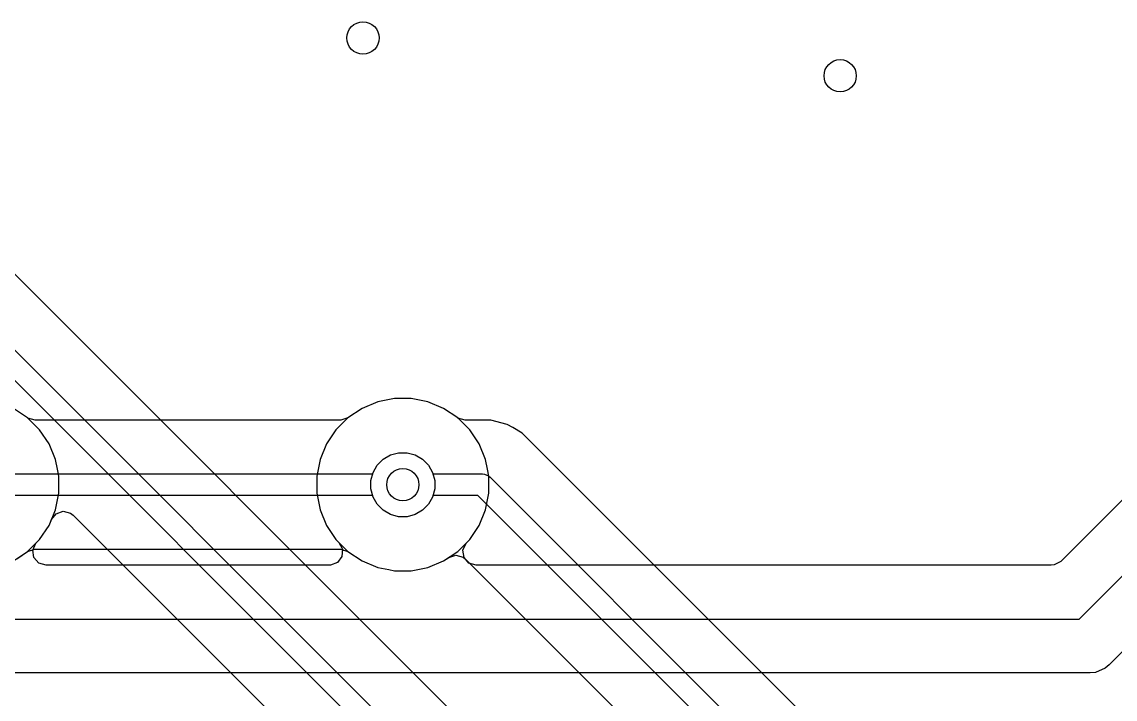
# Model space of a CAD drawing. Header units: inches. Extents: x 6.57 to 9.79, y -8.72 to -3.17.
# Drawn here: x 9.0731 to 9.4734, y -8.3856 to -8.1376 of the extents above; entities that cross this region are included whole.
import ezdxf

# ---------------------------------------------------------------- set-up
doc = ezdxf.new("R2010")
doc.units = ezdxf.units.IN
doc.header["$MEASUREMENT"] = 0
doc.layers.add('F.Cu', color=13, linetype='CONTINUOUS', true_color=0xc83434)

msp = doc.modelspace()

# ---------------------------------------------------------------- linework, layer by layer
at = {"layer": 'F.Cu', "linetype": 'CONTINUOUS'}
for p, q in [((9.25293, -8.41241), (9.01345, -8.17293)), ((8.99231, -8.17966), (9.24137, -8.42871)), ((9.23465, -8.43313), (8.98559, -8.18407)), ((9.57619, -8.21246), (9.45348, -8.33516)), ((9.46021, -8.3563), (9.59732, -8.21919)), ((9.61413, -8.23022), (9.47125, -8.3731)), ((9.20341, -8.27678), (9.19767, -8.27916)), ((9.20341, -8.27678), (9.19767, -8.27916)), ((9.20341, -8.27678), (9.19767, -8.27916)), ((9.20341, -8.27678), (9.19767, -8.27916)), ((9.20949, -8.27557), (9.20341, -8.27678)), ((9.20949, -8.27557), (9.20341, -8.27678)), ((9.20949, -8.27557), (9.20341, -8.27678)), ((9.20949, -8.27557), (9.20341, -8.27678)), ((9.20341, -8.27678), (9.20341, -8.27678)), ((9.20341, -8.27678), (9.20341, -8.27678)), ((9.20341, -8.27678), (9.20341, -8.27678)), ((9.20341, -8.27678), (9.20341, -8.27678)), ((9.2157, -8.27557), (9.20949, -8.27557)), ((9.20949, -8.27557), (9.20949, -8.27557)), ((9.2157, -8.27557), (9.20949, -8.27557)), ((9.20949, -8.27557), (9.20949, -8.27557)), ((9.2157, -8.27557), (9.20949, -8.27557)), ((9.20949, -8.27557), (9.20949, -8.27557)), ((9.2157, -8.27557), (9.20949, -8.27557)), ((9.20949, -8.27557), (9.20949, -8.27557)), ((9.22179, -8.27678), (9.2157, -8.27557)), ((9.2157, -8.27557), (9.2157, -8.27557)), ((9.22179, -8.27678), (9.2157, -8.27557)), ((9.2157, -8.27557), (9.2157, -8.27557)), ((9.22179, -8.27678), (9.2157, -8.27557)), ((9.2157, -8.27557), (9.2157, -8.27557)), ((9.22179, -8.27678), (9.2157, -8.27557)), ((9.2157, -8.27557), (9.2157, -8.27557)), ((9.22753, -8.27916), (9.22179, -8.27678)), ((9.22179, -8.27678), (9.22179, -8.27678)), ((9.22753, -8.27916), (9.22179, -8.27678)), ((9.22179, -8.27678), (9.22179, -8.27678)), ((9.22753, -8.27916), (9.22179, -8.27678)), ((9.22179, -8.27678), (9.22179, -8.27678)), ((9.22753, -8.27916), (9.22179, -8.27678)), ((9.22179, -8.27678), (9.22179, -8.27678)), ((9.07523, -8.28262), (9.07005, -8.27916)), ((9.07521, -8.28261), (9.07005, -8.27916)), ((9.07521, -8.28261), (9.07005, -8.27916)), ((9.19767, -8.27916), (9.19249, -8.28262)), ((9.19767, -8.27916), (9.19251, -8.28261)), ((9.19767, -8.27916), (9.19251, -8.28261)), ((9.19767, -8.27916), (9.19251, -8.28261)), ((9.19767, -8.27916), (9.19767, -8.27916)), ((9.19767, -8.27916), (9.19767, -8.27916)), ((9.19767, -8.27916), (9.19767, -8.27916)), ((9.19767, -8.27916), (9.19767, -8.27916)), ((9.23269, -8.28261), (9.22753, -8.27916)), ((9.22753, -8.27916), (9.22753, -8.27916)), ((9.23271, -8.28262), (9.22753, -8.27916)), ((9.22753, -8.27916), (9.22753, -8.27916)), ((9.23269, -8.28261), (9.22753, -8.27916)), ((9.22753, -8.27916), (9.22753, -8.27916)), ((9.23269, -8.28261), (9.22753, -8.27916)), ((9.22753, -8.27916), (9.22753, -8.27916)), ((9.0796, -8.287), (9.07521, -8.28261)), ((9.07521, -8.28261), (9.07521, -8.28261)), ((9.0796, -8.287), (9.07521, -8.28261)), ((9.07521, -8.28261), (9.07521, -8.28261)), ((9.0753, -8.28267), (9.07523, -8.28262)), ((9.07794, -8.28344), (9.0753, -8.28267)), ((9.18977, -8.28344), (9.07794, -8.28344)), ((9.19251, -8.28261), (9.18812, -8.287)), ((9.19251, -8.28261), (9.18812, -8.287)), ((9.19251, -8.28261), (9.18812, -8.287)), ((9.18986, -8.28344), (9.18977, -8.28344)), ((9.19249, -8.28262), (9.18986, -8.28344)), ((9.19251, -8.28261), (9.19251, -8.28261)), ((9.19251, -8.28261), (9.19251, -8.28261)), ((9.19251, -8.28261), (9.19251, -8.28261)), ((9.23708, -8.287), (9.23269, -8.28261)), ((9.23269, -8.28261), (9.23269, -8.28261)), ((9.23708, -8.287), (9.23269, -8.28261)), ((9.23269, -8.28261), (9.23269, -8.28261)), ((9.23708, -8.287), (9.23269, -8.28261)), ((9.23269, -8.28261), (9.23269, -8.28261)), ((9.23278, -8.28267), (9.23271, -8.28262)), ((9.23542, -8.28344), (9.23278, -8.28267)), ((9.23832, -8.28344), (9.23542, -8.28344)), ((9.23862, -8.28344), (9.23832, -8.28344)), ((9.23832, -8.28344), (9.23832, -8.28344)), ((9.24484, -8.28344), (9.23862, -8.28344)), ((9.25086, -8.28506), (9.24484, -8.28344)), ((9.25283, -8.2862), (9.25086, -8.28506)), ((9.08305, -8.29216), (9.0796, -8.287)), ((9.0796, -8.287), (9.0796, -8.287)), ((9.08305, -8.29216), (9.0796, -8.287)), ((9.0796, -8.287), (9.0796, -8.287)), ((9.18812, -8.287), (9.18467, -8.29216)), ((9.18812, -8.287), (9.18467, -8.29216)), ((9.18812, -8.287), (9.18467, -8.29216)), ((9.18812, -8.287), (9.18812, -8.287)), ((9.18812, -8.287), (9.18812, -8.287)), ((9.18812, -8.287), (9.18812, -8.287)), ((9.24053, -8.29216), (9.23708, -8.287)), ((9.23708, -8.287), (9.23708, -8.287)), ((9.24053, -8.29216), (9.23708, -8.287)), ((9.23708, -8.287), (9.23708, -8.287)), ((9.24053, -8.29216), (9.23708, -8.287)), ((9.23708, -8.287), (9.23708, -8.287)), ((9.25625, -8.28817), (9.25283, -8.2862)), ((9.25283, -8.2862), (9.25283, -8.2862)), ((9.25283, -8.2862), (9.25283, -8.2862)), ((9.26093, -8.29285), (9.25625, -8.28817)), ((9.25625, -8.28817), (9.25625, -8.28817)), ((9.08542, -8.29789), (9.08305, -8.29216)), ((9.08305, -8.29216), (9.08305, -8.29216)), ((9.08542, -8.29789), (9.08305, -8.29216)), ((9.08305, -8.29216), (9.08305, -8.29216)), ((9.18467, -8.29216), (9.18229, -8.29789)), ((9.18467, -8.29216), (9.18229, -8.29789)), ((9.18467, -8.29216), (9.18229, -8.29789)), ((9.18467, -8.29216), (9.18467, -8.29216)), ((9.18467, -8.29216), (9.18467, -8.29216)), ((9.18467, -8.29216), (9.18467, -8.29216)), ((9.2429, -8.29789), (9.24053, -8.29216)), ((9.24053, -8.29216), (9.24053, -8.29216)), ((9.2429, -8.29789), (9.24053, -8.29216)), ((9.24053, -8.29216), (9.24053, -8.29216)), ((9.2429, -8.29789), (9.24053, -8.29216)), ((9.24053, -8.29216), (9.24053, -8.29216)), ((9.41869, -8.45061), (9.26093, -8.29285)), ((9.26093, -8.29285), (9.26093, -8.29285)), ((9.08612, -8.30142), (9.08542, -8.29789)), ((9.08542, -8.29789), (9.08542, -8.29789)), ((9.08612, -8.30142), (9.08542, -8.29789)), ((9.08542, -8.29789), (9.08542, -8.29789)), ((9.18229, -8.29789), (9.18108, -8.30398)), ((9.18229, -8.29789), (9.18108, -8.30398)), ((9.18229, -8.29789), (9.18108, -8.30398)), ((9.18229, -8.29789), (9.18229, -8.29789)), ((9.18229, -8.29789), (9.18229, -8.29789)), ((9.18229, -8.29789), (9.18229, -8.29789)), ((9.20323, -8.2999), (9.20541, -8.29772)), ((9.20323, -8.2999), (9.20541, -8.29772)), ((9.20323, -8.2999), (9.20541, -8.29772)), ((9.20323, -8.2999), (9.20541, -8.29772)), ((9.20541, -8.29772), (9.20808, -8.29617)), ((9.20541, -8.29772), (9.20808, -8.29617)), ((9.20541, -8.29772), (9.20808, -8.29617)), ((9.20541, -8.29772), (9.20808, -8.29617)), ((9.20808, -8.29617), (9.21106, -8.29538)), ((9.20808, -8.29617), (9.21106, -8.29538)), ((9.20808, -8.29617), (9.21106, -8.29538)), ((9.20808, -8.29617), (9.21106, -8.29538)), ((9.21106, -8.29538), (9.21414, -8.29538)), ((9.21106, -8.29538), (9.21414, -8.29538)), ((9.21106, -8.29538), (9.21414, -8.29538)), ((9.21106, -8.29538), (9.21414, -8.29538)), ((9.21414, -8.29538), (9.21712, -8.29617)), ((9.21414, -8.29538), (9.21712, -8.29617)), ((9.21414, -8.29538), (9.21712, -8.29617)), ((9.21414, -8.29538), (9.21712, -8.29617)), ((9.21712, -8.29617), (9.21979, -8.29772)), ((9.21712, -8.29617), (9.21979, -8.29772)), ((9.21712, -8.29617), (9.21979, -8.29772)), ((9.21712, -8.29617), (9.21979, -8.29772)), ((9.21979, -8.29772), (9.22197, -8.2999)), ((9.21979, -8.29772), (9.22197, -8.2999)), ((9.21979, -8.29772), (9.22197, -8.2999)), ((9.21979, -8.29772), (9.22197, -8.2999)), ((9.2436, -8.30142), (9.2429, -8.29789)), ((9.2429, -8.29789), (9.2429, -8.29789)), ((9.2436, -8.30142), (9.2429, -8.29789)), ((9.2429, -8.29789), (9.2429, -8.29789)), ((9.2436, -8.30142), (9.2429, -8.29789)), ((9.2429, -8.29789), (9.2429, -8.29789)), ((9.08663, -8.30398), (9.08612, -8.30142)), ((9.08663, -8.30398), (9.08612, -8.30142)), ((9.20169, -8.30257), (9.20323, -8.2999)), ((9.20169, -8.30257), (9.20323, -8.2999)), ((9.20169, -8.30257), (9.20323, -8.2999)), ((9.20169, -8.30257), (9.20323, -8.2999)), ((9.22197, -8.2999), (9.22351, -8.30257)), ((9.22197, -8.2999), (9.22351, -8.30257)), ((9.22197, -8.2999), (9.22351, -8.30257)), ((9.22197, -8.2999), (9.22351, -8.30257)), ((9.24411, -8.30398), (9.2436, -8.30142)), ((9.24411, -8.30398), (9.2436, -8.30142)), ((9.24411, -8.30398), (9.2436, -8.30142)), ((9.06619, -8.30315), (9.20153, -8.30315)), ((9.08663, -8.31019), (9.08663, -8.30398)), ((9.08663, -8.30398), (9.08663, -8.30398)), ((9.08663, -8.30398), (9.08663, -8.30398)), ((9.08663, -8.31019), (9.08663, -8.30398)), ((9.08663, -8.30398), (9.08663, -8.30398)), ((9.08663, -8.30398), (9.08663, -8.30398)), ((9.18108, -8.30398), (9.18108, -8.31019)), ((9.18108, -8.30398), (9.18108, -8.31019)), ((9.18108, -8.30398), (9.18108, -8.31019)), ((9.20089, -8.30554), (9.20169, -8.30257)), ((9.20089, -8.30554), (9.20169, -8.30257)), ((9.20089, -8.30554), (9.20169, -8.30257)), ((9.20089, -8.30863), (9.20089, -8.30554)), ((9.20089, -8.30863), (9.20089, -8.30554)), ((9.20089, -8.30863), (9.20089, -8.30554)), ((9.20153, -8.30315), (9.20169, -8.30257)), ((9.22351, -8.30257), (9.22431, -8.30554)), ((9.22351, -8.30257), (9.22367, -8.30315)), ((9.22351, -8.30257), (9.22431, -8.30554)), ((9.22351, -8.30257), (9.22431, -8.30554)), ((9.22367, -8.30315), (9.24173, -8.30315)), ((9.22431, -8.30554), (9.22431, -8.30863)), ((9.22431, -8.30554), (9.22431, -8.30863)), ((9.22431, -8.30554), (9.22431, -8.30863)), ((9.24173, -8.30315), (9.2425, -8.30323)), ((9.2425, -8.30323), (9.24392, -8.30381)), ((9.24392, -8.30381), (9.24452, -8.3043)), ((9.24411, -8.31019), (9.24411, -8.30398)), ((9.24411, -8.30398), (9.24411, -8.30398)), ((9.24411, -8.30398), (9.24411, -8.30398)), ((9.24411, -8.31019), (9.24411, -8.30398)), ((9.24411, -8.30398), (9.24411, -8.30398)), ((9.24411, -8.30398), (9.24411, -8.30398)), ((9.24411, -8.31019), (9.24411, -8.30398)), ((9.24411, -8.30398), (9.24411, -8.30398)), ((9.24411, -8.30398), (9.24411, -8.30398)), ((9.24452, -8.3043), (9.41717, -8.47695)), ((9.08542, -8.31628), (9.08663, -8.31019)), ((9.08542, -8.31628), (9.08663, -8.31019)), ((9.18108, -8.31019), (9.18229, -8.31628)), ((9.18108, -8.31019), (9.18229, -8.31628)), ((9.18108, -8.31019), (9.18229, -8.31628)), ((9.20169, -8.31161), (9.20089, -8.30863)), ((9.20169, -8.31161), (9.20089, -8.30863)), ((9.20169, -8.31161), (9.20089, -8.30863)), ((9.22431, -8.30863), (9.22351, -8.31161)), ((9.22431, -8.30863), (9.22351, -8.31161)), ((9.22431, -8.30863), (9.22351, -8.31161)), ((9.2429, -8.31628), (9.24411, -8.31019)), ((9.2429, -8.31628), (9.24411, -8.31019)), ((9.2429, -8.31628), (9.24411, -8.31019)), ((9.20153, -8.31102), (9.06619, -8.31102)), ((9.20169, -8.31161), (9.20153, -8.31102)), ((9.20323, -8.31428), (9.20169, -8.31161)), ((9.20323, -8.31428), (9.20169, -8.31161)), ((9.20323, -8.31428), (9.20169, -8.31161)), ((9.20323, -8.31428), (9.20169, -8.31161)), ((9.22351, -8.31161), (9.22197, -8.31428)), ((9.22351, -8.31161), (9.22197, -8.31428)), ((9.22351, -8.31161), (9.22197, -8.31428)), ((9.22351, -8.31161), (9.22197, -8.31428)), ((9.22367, -8.31102), (9.22351, -8.31161)), ((9.2401, -8.31102), (9.22367, -8.31102)), ((9.4116, -8.48252), (9.2401, -8.31102)), ((9.08305, -8.32201), (9.08542, -8.31628)), ((9.08305, -8.32201), (9.08542, -8.31628)), ((9.08395, -8.31984), (9.08567, -8.3177)), ((9.08567, -8.3177), (9.08828, -8.31683)), ((9.08828, -8.31683), (9.09095, -8.31751)), ((9.09095, -8.31751), (9.09191, -8.31826)), ((9.18229, -8.31628), (9.18229, -8.31628)), ((9.18229, -8.31628), (9.18467, -8.32201)), ((9.18229, -8.31628), (9.18229, -8.31628)), ((9.18229, -8.31628), (9.18467, -8.32201)), ((9.18229, -8.31628), (9.18229, -8.31628)), ((9.18229, -8.31628), (9.18467, -8.32201)), ((9.20541, -8.31646), (9.20323, -8.31428)), ((9.20541, -8.31646), (9.20323, -8.31428)), ((9.20541, -8.31646), (9.20323, -8.31428)), ((9.20541, -8.31646), (9.20323, -8.31428)), ((9.20808, -8.318), (9.20541, -8.31646)), ((9.20808, -8.318), (9.20541, -8.31646)), ((9.20808, -8.318), (9.20541, -8.31646)), ((9.20808, -8.318), (9.20541, -8.31646)), ((9.21106, -8.3188), (9.20808, -8.318)), ((9.21106, -8.3188), (9.20808, -8.318)), ((9.21106, -8.3188), (9.20808, -8.318)), ((9.21106, -8.3188), (9.20808, -8.318)), ((9.21712, -8.318), (9.21414, -8.3188)), ((9.21712, -8.318), (9.21414, -8.3188)), ((9.21712, -8.318), (9.21414, -8.3188)), ((9.21712, -8.318), (9.21414, -8.3188)), ((9.21979, -8.31646), (9.21712, -8.318)), ((9.21979, -8.31646), (9.21712, -8.318)), ((9.21979, -8.31646), (9.21712, -8.318)), ((9.21979, -8.31646), (9.21712, -8.318)), ((9.22197, -8.31428), (9.21979, -8.31646)), ((9.22197, -8.31428), (9.21979, -8.31646)), ((9.22197, -8.31428), (9.21979, -8.31646)), ((9.22197, -8.31428), (9.21979, -8.31646)), ((9.24053, -8.32201), (9.2429, -8.31628)), ((9.24053, -8.32201), (9.2429, -8.31628)), ((9.24053, -8.32201), (9.2429, -8.31628)), ((9.0796, -8.32718), (9.08305, -8.32201)), ((9.0796, -8.32718), (9.08305, -8.32201)), ((9.0796, -8.32718), (9.08305, -8.32201)), ((9.08305, -8.32201), (9.08395, -8.31984)), ((9.09191, -8.31826), (9.21351, -8.43986)), ((9.18467, -8.32201), (9.18467, -8.32202)), ((9.18467, -8.32201), (9.18467, -8.32202)), ((9.18467, -8.32201), (9.18467, -8.32202)), ((9.18467, -8.32202), (9.18812, -8.32718)), ((9.18467, -8.32202), (9.18812, -8.32718)), ((9.18467, -8.32202), (9.18812, -8.32718)), ((9.21414, -8.3188), (9.21106, -8.3188)), ((9.21414, -8.3188), (9.21106, -8.3188)), ((9.21414, -8.3188), (9.21106, -8.3188)), ((9.21414, -8.3188), (9.21106, -8.3188)), ((9.23708, -8.32718), (9.24053, -8.32201)), ((9.23708, -8.32718), (9.24053, -8.32201)), ((9.23708, -8.32718), (9.24053, -8.32201)), ((9.07521, -8.33157), (9.0796, -8.32718)), ((9.07521, -8.33157), (9.0796, -8.32718)), ((9.07713, -8.33102), (9.07828, -8.32852)), ((9.07828, -8.32852), (9.07851, -8.32826)), ((9.07851, -8.32826), (9.0796, -8.32718)), ((9.0796, -8.32718), (9.0796, -8.32718)), ((9.18812, -8.32718), (9.18812, -8.32718)), ((9.18812, -8.32718), (9.19251, -8.33157)), ((9.18812, -8.32718), (9.18812, -8.32718)), ((9.18812, -8.32718), (9.19251, -8.33157)), ((9.18812, -8.32718), (9.18812, -8.32718)), ((9.18812, -8.32718), (9.1892, -8.32826)), ((9.1892, -8.32826), (9.19052, -8.33067)), ((9.23269, -8.33157), (9.23708, -8.32718)), ((9.23269, -8.33157), (9.23708, -8.32718)), ((9.23461, -8.33102), (9.23576, -8.32852)), ((9.23576, -8.32852), (9.23599, -8.32826)), ((9.23599, -8.32826), (9.23708, -8.32718)), ((9.23708, -8.32718), (9.23708, -8.32718)), ((9.07005, -8.33502), (9.07521, -8.33157)), ((9.07005, -8.33502), (9.07521, -8.33157)), ((9.07127, -8.3342), (9.07523, -8.33155)), ((9.07523, -8.33155), (9.07786, -8.33073)), ((9.07753, -8.33374), (9.07713, -8.33102)), ((9.07933, -8.33582), (9.07753, -8.33374)), ((9.07786, -8.33073), (9.07794, -8.33073)), ((9.07794, -8.33073), (9.18977, -8.33073)), ((9.19032, -8.33342), (9.18868, -8.33562)), ((9.18977, -8.33073), (9.19241, -8.3315)), ((9.19052, -8.33067), (9.19032, -8.33342)), ((9.19241, -8.3315), (9.19249, -8.33155)), ((9.19249, -8.33155), (9.19767, -8.33502)), ((9.19251, -8.33157), (9.19251, -8.33157)), ((9.19251, -8.33157), (9.19767, -8.33502)), ((9.19251, -8.33157), (9.19251, -8.33157)), ((9.19251, -8.33157), (9.19767, -8.33502)), ((9.22753, -8.33502), (9.23269, -8.33157)), ((9.22753, -8.33502), (9.23269, -8.33157)), ((9.22753, -8.33502), (9.22941, -8.33376)), ((9.22941, -8.33376), (9.23204, -8.33293)), ((9.23204, -8.33293), (9.23469, -8.33366)), ((9.23501, -8.33374), (9.23461, -8.33102)), ((9.23469, -8.33366), (9.23557, -8.33436)), ((9.23681, -8.33582), (9.23501, -8.33374)), ((9.08197, -8.33659), (9.07933, -8.33582)), ((9.18575, -8.33659), (9.08197, -8.33659)), ((9.1861, -8.33658), (9.18575, -8.33659)), ((9.18868, -8.33562), (9.1861, -8.33658)), ((9.19767, -8.33502), (9.19767, -8.33502)), ((9.19767, -8.33502), (9.20341, -8.33739)), ((9.19767, -8.33502), (9.19767, -8.33502)), ((9.19767, -8.33502), (9.20341, -8.33739)), ((9.19767, -8.33502), (9.19767, -8.33502)), ((9.19767, -8.33502), (9.20341, -8.33739)), ((9.20341, -8.33739), (9.20341, -8.33739)), ((9.20341, -8.33739), (9.20744, -8.33819)), ((9.20341, -8.33739), (9.20341, -8.33739)), ((9.20341, -8.33739), (9.20744, -8.33819)), ((9.20341, -8.33739), (9.20341, -8.33739)), ((9.20341, -8.33739), (9.20744, -8.33819)), ((9.20744, -8.33819), (9.20949, -8.3386)), ((9.20744, -8.33819), (9.20949, -8.3386)), ((9.20744, -8.33819), (9.20949, -8.3386)), ((9.2157, -8.3386), (9.22179, -8.33739)), ((9.2157, -8.3386), (9.22179, -8.33739)), ((9.2157, -8.3386), (9.22179, -8.33739)), ((9.22179, -8.33739), (9.22753, -8.33502)), ((9.22179, -8.33739), (9.22753, -8.33502)), ((9.22179, -8.33739), (9.22753, -8.33502)), ((9.23557, -8.33436), (9.34261, -8.4414)), ((9.23945, -8.33659), (9.23681, -8.33582)), ((9.45003, -8.33659), (9.23945, -8.33659)), ((9.45106, -8.33648), (9.45003, -8.33659)), ((9.45348, -8.33516), (9.45106, -8.33648)), ((9.20949, -8.3386), (9.20949, -8.3386)), ((9.20949, -8.3386), (9.20949, -8.3386)), ((9.20949, -8.3386), (9.2157, -8.3386)), ((9.20949, -8.3386), (9.20949, -8.3386)), ((9.20949, -8.3386), (9.20949, -8.3386)), ((9.20949, -8.3386), (9.2157, -8.3386)), ((9.20949, -8.3386), (9.20949, -8.3386)), ((9.20949, -8.3386), (9.20949, -8.3386)), ((9.20949, -8.3386), (9.2157, -8.3386)), ((9.2157, -8.3386), (9.2157, -8.3386)), ((9.2157, -8.3386), (9.2157, -8.3386)), ((9.2157, -8.3386), (9.2157, -8.3386)), ((8.57638, -8.3563), (9.46021, -8.3563)), ((9.47125, -8.3731), (9.46975, -8.37433)), ((9.46429, -8.37598), (8.58045, -8.37598)), ((9.46621, -8.3758), (9.46429, -8.37598)), ((9.46975, -8.37433), (9.46621, -8.3758)), ((9.46975, -8.37433), (9.46975, -8.37433))]:
    msp.add_line(p, q, dxfattribs=at)
at = {"layer": 'F.Cu'}
for centre in [(9.198, -8.14353), (9.198, -8.14353), (9.198, -8.14353), (9.198, -8.14353), (9.37272, -8.15736), (9.37272, -8.15736), (9.37272, -8.15736), (9.37272, -8.15736), (9.2126, -8.30709), (9.2126, -8.30709), (9.2126, -8.30709), (9.2126, -8.30709)]:
    msp.add_circle(centre, 0.00591, dxfattribs=at)

doc.saveas('drawing.dxf')
